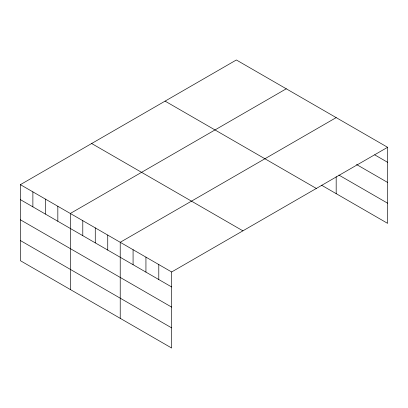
<?xml version="1.0" encoding="UTF-8"?>
<svg xmlns="http://www.w3.org/2000/svg" width="408" height="408" viewBox="0 0 408 408"><rect width="100%" height="100%" fill="white"/><g stroke="black" fill="none" stroke-linecap="round" stroke-linejoin="round"><path stroke-width="0.61" d="M387.6 147.298L171.646 271.978L171.646 348.024L20.4 260.702L20.4 184.656L236.354 59.976L387.6 147.298L387.6 223.344L321.53 185.196M286.263 88.796L70.314 213.476L70.314 289.517M336.177 117.611L120.222 242.291L120.222 318.332M374.743 154.872L387.6 162.292M356.531 164.501L387.6 182.437M338.854 175.052L387.6 203.194M165.087 101.123L316.338 188.445M91.662 143.514L242.913 230.836M20.4 184.656L171.646 271.978M20.4 199.65L171.646 286.972M20.4 219.8L171.646 307.117M20.4 240.552L171.646 327.874M336.177 176.654L336.177 193.652M158.789 264.557L158.789 279.551M145.936 257.137L145.936 272.126M133.079 249.711L133.079 264.705M107.743 235.084L107.743 250.079M95.268 227.883L95.268 242.877M82.788 220.677L82.788 235.671M57.834 206.269L57.834 221.264M45.354 199.068L45.354 214.057M32.88 191.862L32.88 206.856"/></g></svg>
